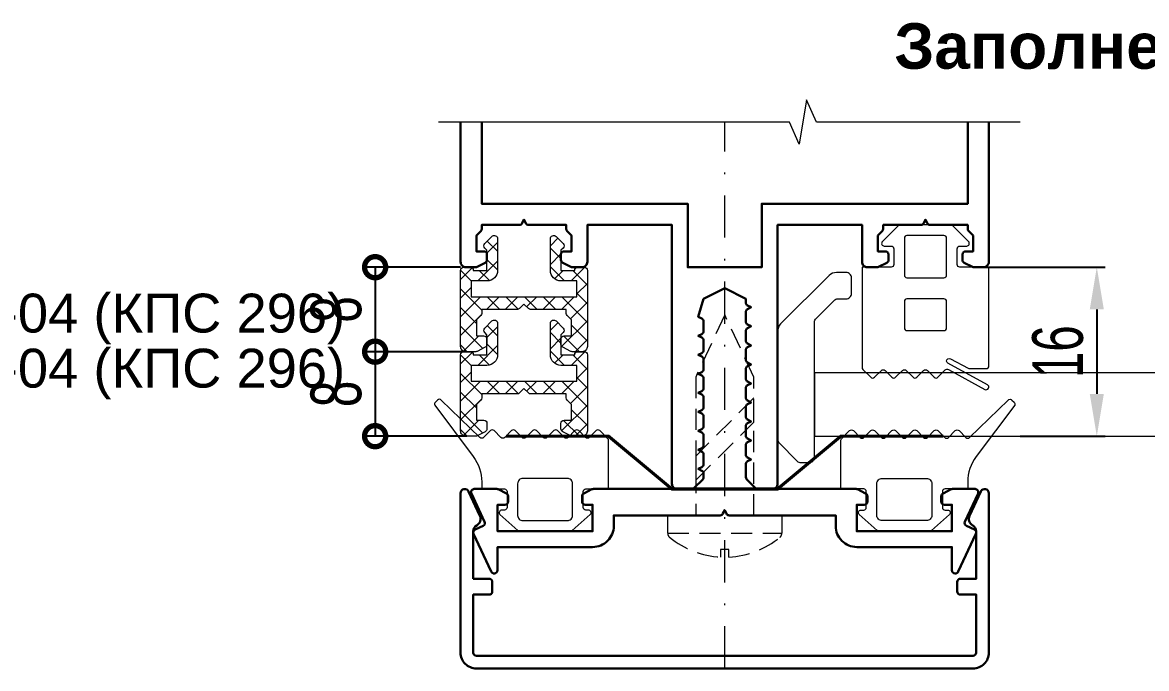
# Model space of a CAD drawing. Extents: x -37 to 8820, y -336 to 478.
# Drawn here: x 5073 to 5139.5, y 57.3 to 95.5 of the extents above; entities that cross this region are included whole.
import ezdxf

# ---------------------------------------------------------------- set-up
doc = ezdxf.new("R2010")
doc.units = 0
doc.header["$LTSCALE"] = 5
doc.linetypes.add('DASHDOT', pattern=[1, 0.5, -0.25, 0, -0.25])
doc.linetypes.add('HIDDEN', pattern=[0.375, 0.25, -0.125])
doc.layers.get('0').update_dxf_attribs({"linetype": 'CONTINUOUS', "lineweight": 30})
doc.layers.get('DEFPOINTS').update_dxf_attribs({"linetype": 'CONTINUOUS'})
for name, color, linetype, lineweight in [('1', 6, 'DASHDOT', 13), ('2', 3, 'HIDDEN', 13), ('Dimentions', 5, 'CONTINUOUS', 15), ('Glass', 5, 'CONTINUOUS', 20), ('Герлен', 7, 'CONTINUOUS', 60), ('Зигзаг', 1, 'CONTINUOUS', 15), ('Подкладки', 1, 'CONTINUOUS', 20), ('Текстовый', 7, 'CONTINUOUS', 9), ('Уплотнители', 1, 'CONTINUOUS', 20), ('Штриховка', 1, 'CONTINUOUS', 5)]:
    doc.layers.add(name, color=color, linetype=linetype, lineweight=lineweight)
doc.styles.add('3', font='RUSS.SHX', dxfattribs={"width": 0.7, "height": 3})
doc.styles.add('Каталожный', font='arial.ttf', dxfattribs={"height": 2.5})
doc.dimstyles.new('MX1_6', dxfattribs={"dimtxt": 3, "dimasz": 2.5, "dimexe": 0.5, "dimexo": 0, "dimgap": 0.8, "dimtad": 1, "dimlfac": 1.6, "dimdsep": 46, "dimtxsty": '3', "dimcen": 0, "dimclrd": 256, "dimclre": 256, "dimclrt": 256, "dimaunit": 1, "dimadec": 0, "dimazin": 0, "dimtfac": 1, "dimtmove": 0, "dimatfit": 1, "dimfxl": 1, "dimtvp": 1, "dimtolj": 1, "dimtzin": 0, "dimarcsym": 0})

# ---------------------------------------------------------------- blocks, each defined once
blk = doc.blocks.new('_DotSmall')
at = {"color": 0, "linetype": 'ByBlock', "const_width": 0.5}
blk.add_lwpolyline([(-0.0625, 0, 1), (0.0625, 0, 1)], format="xyb", close=True, dxfattribs=at)
blk = doc.blocks.new('*D1508')
at = {"layer": 'DEFPOINTS', "color": 0, "linetype": 'Continuous', "transparency": 16777216}
for p in [(5098.962, 81.048), (5093.907, 76.048), (5099.337, 76.048)]:
    blk.add_point(p, dxfattribs=at)
at = {"layer": 'Dimentions', "linetype": 'Continuous', "lineweight": -2, "transparency": 16777216}
for p, q in [((5098.962, 81.048), (5093.407, 81.048)), ((5093.907, 81.048), (5093.907, 76.048)), ((5099.337, 76.048), (5093.407, 76.048))]:
    blk.add_line(p, q, dxfattribs=at)
at = {"layer": 'Dimentions', "linetype": 'Continuous', "lineweight": -2, "transparency": 16777216, "xscale": 2.5, "yscale": 2.5, "zscale": 2.5}
for p, rotation in [((5093.907, 81.048), 90), ((5093.907, 76.048), 270)]:
    blk.add_blockref('_DotSmall', p, dxfattribs=dict(at, rotation=rotation))
at = {"layer": 'Dimentions', "linetype": 'Continuous', "transparency": 16777216, "insert": (5091.607, 78.548), "char_height": 3, "attachment_point": 5, "rotation": 90, "style": '3'}
blk.add_mtext('\\A1;\\A1;8 ', dxfattribs=at)
blk = doc.blocks.new('*D956')
at = {"layer": 'DEFPOINTS', "color": 0, "transparency": 16777216}
for p in [(5129.609, 81.048), (5132.069, 71.048), (5136.595, 71.048)]:
    blk.add_point(p, dxfattribs=at)
at = {"layer": 'Dimentions', "lineweight": -2, "transparency": 16777216}
for p, q in [((5129.609, 81.048), (5137.095, 81.048)), ((5136.595, 78.548), (5136.595, 73.548)), ((5132.069, 71.048), (5137.095, 71.048))]:
    blk.add_line(p, q, dxfattribs=at)
at = {"layer": 'Dimentions', "transparency": 16777216}
for points in [[(5136.179, 78.548), (5137.012, 78.548), (5136.595, 81.048)], [(5136.179, 73.548), (5137.012, 73.548), (5136.595, 71.048)]]:
    blk.add_solid(points, dxfattribs=at)
at = {"layer": 'Dimentions', "transparency": 16777216, "insert": (5134.295, 76.048), "char_height": 3, "attachment_point": 5, "rotation": 90, "style": '3'}
blk.add_mtext('\\A1;16', dxfattribs=at)
blk = doc.blocks.new('*D958')
at = {"layer": 'DEFPOINTS', "color": 0, "linetype": 'Continuous', "transparency": 16777216}
for p in [(5098.962, 76.048), (5093.907, 71.048), (5099.337, 71.048)]:
    blk.add_point(p, dxfattribs=at)
at = {"layer": 'Dimentions', "linetype": 'Continuous', "lineweight": -2, "transparency": 16777216}
for p, q in [((5098.962, 76.048), (5093.407, 76.048)), ((5093.907, 76.048), (5093.907, 71.048)), ((5099.337, 71.048), (5093.407, 71.048))]:
    blk.add_line(p, q, dxfattribs=at)
at = {"layer": 'Dimentions', "linetype": 'Continuous', "lineweight": -2, "transparency": 16777216, "xscale": 2.5, "yscale": 2.5, "zscale": 2.5}
for p, rotation in [((5093.907, 76.048), 90), ((5093.907, 71.048), 270)]:
    blk.add_blockref('_DotSmall', p, dxfattribs=dict(at, rotation=rotation))
at = {"layer": 'Dimentions', "linetype": 'Continuous', "transparency": 16777216, "insert": (5091.607, 73.548), "char_height": 3, "attachment_point": 5, "rotation": 90, "style": '3'}
blk.add_mtext('\\A1;\\A1;8 ', dxfattribs=at)

msp = doc.modelspace()

# ---------------------------------------------------------------- hatches: boundary and pattern name
at = {"layer": 'Штриховка'}
h = msp.add_hatch(dxfattribs=at)
h.set_pattern_fill('NET', color=256, scale=6.25, angle=135, style=0)
h.set_pattern_definition([(135, (2728.21435, -3890.2545), (-0.55242717, -0.55242717), []), (225, (2728.21435, -3890.2545), (0.55242717, -0.55242717), [])])
edge = h.paths.add_edge_path()
edge.add_line((5102.7115, 78.8606), (5102.454, 78.603))
edge.add_arc((5102.3214, 78.7356), 0.1875, 270, 315, ccw=False)
edge.add_line((5102.3214, 78.5481), (5100.2115, 78.5481))
edge.add_line((5100.2115, 78.5481), (5100.2115, 78.3132))
edge.add_arc((5100.024, 78.3132), 0.1875, 315, 360, ccw=False)
edge.add_line((5100.1566, 78.1806), (5099.899, 77.9231))
edge.add_line((5099.899, 77.9231), (5099.899, 76.9856))
edge.add_line((5099.899, 76.9856), (5100.3365, 76.9856))
edge.add_arc((5100.3365, 76.7981), 0.1875, 360, 450, ccw=False)
edge.add_line((5100.524, 76.7981), (5100.524, 76.4764))
edge.add_arc((5100.3365, 76.4764), 0.1875, 296.565051, 360, ccw=False)
edge.add_line((5100.4204, 76.3087), (5099.9386, 76.0679))
edge.add_arc((5099.8548, 76.2356), 0.1875, 270, 296.565051, ccw=False)
edge.add_line((5099.8548, 76.0481), (5099.274, 76.0481))
edge.add_arc((5099.274, 76.3606), 0.3125, 180, 270, ccw=False)
edge.add_line((5098.9615, 76.3606), (5098.9615, 80.8606))
edge.add_arc((5099.149, 80.8606), 0.1875, 450, 540, ccw=False)
edge.add_line((5099.149, 81.0481), (5099.524, 81.0481))
edge.add_arc((5099.524, 80.8606), 0.1875, 360, 450, ccw=False)
edge.add_line((5099.7115, 80.8606), (5100.524, 80.8606))
edge.add_line((5100.524, 80.8606), (5100.524, 82.0481))
edge.add_line((5100.524, 82.0481), (5100.3915, 82.1806))
edge.add_arc((5100.524, 82.3132), 0.1875, 135, 225, ccw=False)
edge.add_line((5100.3915, 82.4458), (5100.8107, 82.865))
edge.add_arc((5100.9508, 82.7248), 0.1982, 360, 495, ccw=False)
edge.add_line((5101.149, 82.7248), (5101.149, 80.8606))
edge.add_arc((5100.524, 80.8606), 0.625, 270, 360, ccw=False)
edge.add_line((5100.524, 80.2356), (5099.5865, 80.2356))
edge.add_line((5099.5865, 80.2356), (5099.5865, 79.2981))
edge.add_line((5099.5865, 79.2981), (5105.8365, 79.2981))
edge.add_line((5105.8365, 79.2981), (5105.8365, 80.2356))
edge.add_line((5105.8365, 80.2356), (5104.899, 80.2356))
edge.add_arc((5104.899, 80.8606), 0.625, 180, 270, ccw=False)
edge.add_line((5104.274, 80.8606), (5104.274, 82.7248))
edge.add_arc((5104.4723, 82.7248), 0.1982, 405, 540, ccw=False)
edge.add_line((5104.6124, 82.865), (5105.0316, 82.4458))
edge.add_arc((5104.899, 82.3132), 0.1875, 315, 405, ccw=False)
edge.add_line((5105.0316, 82.1806), (5104.899, 82.0481))
edge.add_line((5104.899, 82.0481), (5104.899, 80.8606))
edge.add_line((5104.899, 80.8606), (5105.7115, 80.8606))
edge.add_arc((5105.899, 80.8606), 0.1875, 450, 540, ccw=False)
edge.add_line((5105.899, 81.0481), (5106.274, 81.0481))
edge.add_arc((5106.274, 80.8606), 0.1875, 360, 450, ccw=False)
edge.add_line((5106.4615, 80.8606), (5106.4615, 76.3606))
edge.add_arc((5106.149, 76.3606), 0.3125, 270, 360, ccw=False)
edge.add_line((5106.149, 76.0481), (5105.5683, 76.0481))
edge.add_arc((5105.5683, 76.2356), 0.1875, 243.434949, 270, ccw=False)
edge.add_line((5105.4845, 76.0679), (5105.0027, 76.3087))
edge.add_arc((5105.0865, 76.4764), 0.1875, 180, 243.434949, ccw=False)
edge.add_line((5104.899, 76.4764), (5104.899, 76.7981))
edge.add_arc((5105.0865, 76.7981), 0.1875, 90, 180, ccw=False)
edge.add_line((5105.0865, 76.9856), (5105.524, 76.9856))
edge.add_line((5105.524, 76.9856), (5105.524, 77.9231))
edge.add_line((5105.524, 77.9231), (5105.2665, 78.1806))
edge.add_arc((5105.399, 78.3132), 0.1875, 180, 225, ccw=False)
edge.add_line((5105.2115, 78.3132), (5105.2115, 78.5481))
edge.add_line((5105.2115, 78.5481), (5103.1017, 78.5481))
edge.add_arc((5103.1017, 78.7356), 0.1875, 225, 270, ccw=False)
edge.add_line((5102.9691, 78.603), (5102.7115, 78.8606))
h = msp.add_hatch(dxfattribs=at)
h.set_pattern_fill('NET', color=256, scale=6.25, angle=135, style=0)
h.set_pattern_definition([(135, (2728.21435, -3895.2545), (-0.55242717, -0.55242717), []), (225, (2728.21435, -3895.2545), (0.55242717, -0.55242717), [])])
edge = h.paths.add_edge_path()
edge.add_line((5102.7115, 73.8606), (5102.454, 73.603))
edge.add_arc((5102.3214, 73.7356), 0.1875, 270, 315, ccw=False)
edge.add_line((5102.3214, 73.5481), (5100.2115, 73.5481))
edge.add_line((5100.2115, 73.5481), (5100.2115, 73.3132))
edge.add_arc((5100.024, 73.3132), 0.1875, 315, 360, ccw=False)
edge.add_line((5100.1566, 73.1806), (5099.899, 72.9231))
edge.add_line((5099.899, 72.9231), (5099.899, 71.9856))
edge.add_line((5099.899, 71.9856), (5100.3365, 71.9856))
edge.add_arc((5100.3365, 71.7981), 0.1875, 360, 450, ccw=False)
edge.add_line((5100.524, 71.7981), (5100.524, 71.4764))
edge.add_arc((5100.3365, 71.4764), 0.1875, 296.565051, 360, ccw=False)
edge.add_line((5100.4204, 71.3087), (5099.9386, 71.0679))
edge.add_arc((5099.8548, 71.2356), 0.1875, 270, 296.565051, ccw=False)
edge.add_line((5099.8548, 71.0481), (5099.274, 71.0481))
edge.add_arc((5099.274, 71.3606), 0.3125, 180, 270, ccw=False)
edge.add_line((5098.9615, 71.3606), (5098.9615, 75.8606))
edge.add_arc((5099.149, 75.8606), 0.1875, 450, 540, ccw=False)
edge.add_line((5099.149, 76.0481), (5099.524, 76.0481))
edge.add_arc((5099.524, 75.8606), 0.1875, 360, 450, ccw=False)
edge.add_line((5099.7115, 75.8606), (5100.524, 75.8606))
edge.add_line((5100.524, 75.8606), (5100.524, 77.0481))
edge.add_line((5100.524, 77.0481), (5100.3915, 77.1806))
edge.add_arc((5100.524, 77.3132), 0.1875, 135, 225, ccw=False)
edge.add_line((5100.3915, 77.4458), (5100.8107, 77.865))
edge.add_arc((5100.9508, 77.7248), 0.1982, 360, 495, ccw=False)
edge.add_line((5101.149, 77.7248), (5101.149, 75.8606))
edge.add_arc((5100.524, 75.8606), 0.625, 270, 360, ccw=False)
edge.add_line((5100.524, 75.2356), (5099.5865, 75.2356))
edge.add_line((5099.5865, 75.2356), (5099.5865, 74.2981))
edge.add_line((5099.5865, 74.2981), (5105.8365, 74.2981))
edge.add_line((5105.8365, 74.2981), (5105.8365, 75.2356))
edge.add_line((5105.8365, 75.2356), (5104.899, 75.2356))
edge.add_arc((5104.899, 75.8606), 0.625, 180, 270, ccw=False)
edge.add_line((5104.274, 75.8606), (5104.274, 77.7248))
edge.add_arc((5104.4723, 77.7248), 0.1982, 405, 540, ccw=False)
edge.add_line((5104.6124, 77.865), (5105.0316, 77.4458))
edge.add_arc((5104.899, 77.3132), 0.1875, 315, 405, ccw=False)
edge.add_line((5105.0316, 77.1806), (5104.899, 77.0481))
edge.add_line((5104.899, 77.0481), (5104.899, 75.8606))
edge.add_line((5104.899, 75.8606), (5105.7115, 75.8606))
edge.add_arc((5105.899, 75.8606), 0.1875, 450, 540, ccw=False)
edge.add_line((5105.899, 76.0481), (5106.274, 76.0481))
edge.add_arc((5106.274, 75.8606), 0.1875, 360, 450, ccw=False)
edge.add_line((5106.4615, 75.8606), (5106.4615, 71.3606))
edge.add_arc((5106.149, 71.3606), 0.3125, 270, 360, ccw=False)
edge.add_line((5106.149, 71.0481), (5105.5683, 71.0481))
edge.add_arc((5105.5683, 71.2356), 0.1875, 243.434949, 270, ccw=False)
edge.add_line((5105.4845, 71.0679), (5105.0027, 71.3087))
edge.add_arc((5105.0865, 71.4764), 0.1875, 180, 243.434949, ccw=False)
edge.add_line((5104.899, 71.4764), (5104.899, 71.7981))
edge.add_arc((5105.0865, 71.7981), 0.1875, 90, 180, ccw=False)
edge.add_line((5105.0865, 71.9856), (5105.524, 71.9856))
edge.add_line((5105.524, 71.9856), (5105.524, 72.9231))
edge.add_line((5105.524, 72.9231), (5105.2665, 73.1806))
edge.add_arc((5105.399, 73.3132), 0.1875, 180, 225, ccw=False)
edge.add_line((5105.2115, 73.3132), (5105.2115, 73.5481))
edge.add_line((5105.2115, 73.5481), (5103.1017, 73.5481))
edge.add_arc((5103.1017, 73.7356), 0.1875, 225, 270, ccw=False)
edge.add_line((5102.9691, 73.603), (5102.7115, 73.8606))

# ---------------------------------------------------------------- linework, layer by layer
msp.add_lwpolyline([(5098.9615, 89.6288), (5098.9615, 81.3606, 0.4142136), (5099.274, 81.0481), (5099.8548, 81.0481, 0.1164338), (5099.9386, 81.0679), (5100.4204, 81.3087, 0.284079), (5100.524, 81.4764), (5100.524, 81.7981, 0.4142136), (5100.3365, 81.9856), (5099.899, 81.9856), (5099.899, 82.9231), (5100.1566, 83.1806, 0.1989124), (5100.2115, 83.3132), (5100.2115, 83.5481), (5102.4394, 83.5481, 0.284079), (5102.6071, 83.6517), (5102.7115, 83.8606), (5102.816, 83.6517, 0.284079), (5102.9837, 83.5481), (5105.2115, 83.5481), (5105.2115, 83.3132, 0.1989124), (5105.2665, 83.1806), (5105.524, 82.9231), (5105.524, 81.9856), (5105.0865, 81.9856, 0.4142136), (5104.899, 81.7981), (5104.899, 81.4764, 0.284079), (5105.0027, 81.3087), (5105.4845, 81.0679, 0.1164338), (5105.5683, 81.0481), (5106.149, 81.0481, 0.4142136), (5106.4615, 81.3606), (5106.4615, 83.5481), (5111.4615, 83.5481), (5111.4615, 68.2356, 0.4142136), (5111.774, 67.9231), (5112.6339, 67.9231, 0.1989124), (5112.7665, 67.978), (5113.2816, 68.4931, 0.1989124), (5113.3365, 68.6257), (5113.3365, 68.8384, 0.284079), (5113.2329, 69.0061), (5113.024, 69.1106), (5113.2329, 69.215, 0.284079), (5113.3365, 69.3827), (5113.3365, 69.9634, 0.284079), (5113.2329, 70.1311), (5113.024, 70.2356), (5113.2329, 70.34, 0.284079), (5113.3365, 70.5077), (5113.3365, 71.0884, 0.284079), (5113.2329, 71.2561), (5113.024, 71.3606), (5113.2329, 71.465, 0.284079), (5113.3365, 71.6327), (5113.3365, 72.2134, 0.284079), (5113.2329, 72.3811), (5113.024, 72.4856), (5113.2329, 72.59, 0.284079), (5113.3365, 72.7577), (5113.3365, 73.3384, 0.284079), (5113.2329, 73.5061), (5113.024, 73.6106), (5113.2329, 73.715, 0.284079), (5113.3365, 73.8827), (5113.3365, 74.4634, 0.284079), (5113.2329, 74.6311), (5113.024, 74.7356), (5113.2329, 74.84, 0.284079), (5113.3365, 75.0077), (5113.3365, 75.5884, 0.284079), (5113.2329, 75.7561), (5113.024, 75.8606), (5113.2329, 75.965, 0.284079), (5113.3365, 76.1327), (5113.3365, 76.7134, 0.284079), (5113.2329, 76.8811), (5113.024, 76.9856), (5113.2329, 77.09, 0.284079), (5113.3365, 77.2577), (5113.3365, 77.8384, 0.284079), (5113.2329, 78.0061), (5113.024, 78.1106), (5113.3365, 79.1731), (5114.5865, 79.7981), (5115.8365, 79.1731), (5115.8365, 78.9452, 0.284079), (5115.9402, 78.7775), (5116.149, 78.6731), (5115.9402, 78.5686, 0.284079), (5115.8365, 78.4009), (5115.8365, 77.8202, 0.284079), (5115.9402, 77.6525), (5116.149, 77.5481), (5115.9402, 77.4436, 0.284079), (5115.8365, 77.2759), (5115.8365, 76.6952, 0.284079), (5115.9402, 76.5275), (5116.149, 76.4231), (5115.9402, 76.3186, 0.284079), (5115.8365, 76.1509), (5115.8365, 75.5702, 0.284079), (5115.9402, 75.4025), (5116.149, 75.2981), (5115.9402, 75.1936, 0.284079), (5115.8365, 75.0259), (5115.8365, 74.4452, 0.284079), (5115.9402, 74.2775), (5116.149, 74.1731), (5115.9402, 74.0686, 0.284079), (5115.8365, 73.9009), (5115.8365, 73.3202, 0.284079), (5115.9402, 73.1525), (5116.149, 73.0481), (5115.9402, 72.9436, 0.284079), (5115.8365, 72.7759), (5115.8365, 72.1952, 0.284079), (5115.9402, 72.0275), (5116.149, 71.9231), (5115.9402, 71.8186, 0.284079), (5115.8365, 71.6509), (5115.8365, 71.0702, 0.284079), (5115.9402, 70.9025), (5116.149, 70.7981), (5115.9402, 70.6936, 0.284079), (5115.8365, 70.5259), (5115.8365, 69.9452, 0.284079), (5115.9402, 69.7775), (5116.149, 69.6731), (5115.9402, 69.5686, 0.284079), (5115.8365, 69.4009), (5115.8365, 68.6257, 0.1989124), (5115.8915, 68.4931), (5116.4066, 67.978, 0.1989124), (5116.5392, 67.9231), (5117.399, 67.9231, 0.4142136), (5117.7115, 68.2356), (5117.7115, 83.5481), (5122.7115, 83.5481), (5122.7115, 81.3606, 0.4142136), (5123.024, 81.0481), (5123.6048, 81.0481, 0.1164338), (5123.6886, 81.0679), (5124.1704, 81.3087, 0.284079), (5124.274, 81.4764), (5124.274, 81.7981, 0.4142136), (5124.0865, 81.9856), (5123.649, 81.9856), (5123.649, 82.9231), (5123.9066, 83.1806, 0.1989124), (5123.9615, 83.3132), (5123.9615, 83.5481), (5126.1894, 83.5481, 0.284079), (5126.3571, 83.6517), (5126.4615, 83.8606), (5126.566, 83.6517, 0.284079), (5126.7337, 83.5481), (5128.9615, 83.5481), (5128.9615, 83.3132, 0.1989124), (5129.0165, 83.1806), (5129.274, 82.9231), (5129.274, 81.9856), (5128.8365, 81.9856, 0.4142136), (5128.649, 81.7981), (5128.649, 81.4764, 0.284079), (5128.7527, 81.3087), (5129.2345, 81.0679, 0.1164338), (5129.3183, 81.0481), (5129.899, 81.0481, 0.4142136), (5130.2115, 81.3606), (5130.2115, 89.6288)], format="xyb")
msp.add_lwpolyline([(5100.2115, 89.6288), (5100.2115, 84.7981), (5112.399, 84.7981), (5112.399, 81.0481), (5116.774, 81.0481), (5116.774, 84.7981), (5128.9615, 84.7981), (5128.9615, 89.6288)])
for points in [[(5099.7115, 62.6106), (5099.7115, 65.4364, -0.2797393), (5099.9135, 65.769, 0.4015594), (5100.1081, 66.342), (5099.4381, 67.7787, 0.8025849), (5098.9615, 67.6731), (5098.9615, 58.2356, 0.4142136), (5099.899, 57.2981), (5129.274, 57.2981, 0.4142136), (5130.2115, 58.2356), (5130.2115, 67.6731, 0.8025849), (5129.735, 67.7787), (5129.065, 66.342, 0.4015594), (5129.2596, 65.769, -0.2797393), (5129.4615, 65.4364), (5129.4615, 62.6106), (5128.524, 62.6106, 0.4142136), (5128.3365, 62.4231), (5128.3365, 61.8606, 0.4142136), (5128.524, 61.6731), (5129.4615, 61.6731), (5129.4615, 58.2356, -0.4142136), (5129.274, 58.0481), (5099.899, 58.0481, -0.4142136), (5099.7115, 58.2356), (5099.7115, 61.6731), (5100.649, 61.6731, 0.4142136), (5100.8365, 61.8606), (5100.8365, 62.4231, 0.4142136), (5100.649, 62.6106)], [(5106.8183, 67.9231, 0.1164338), (5106.7345, 67.9033), (5106.2527, 67.6624, 0.284079), (5106.149, 67.4947), (5106.149, 67.1731, 0.4142136), (5106.3365, 66.9856), (5106.774, 66.9856), (5106.774, 65.4231), (5101.149, 65.4231), (5101.149, 66.9856), (5101.5865, 66.9856, 0.4142136), (5101.774, 67.1731), (5101.774, 67.4947, 0.284079), (5101.6704, 67.6624), (5101.1886, 67.9033, 0.1164338), (5101.1048, 67.9231), (5099.774, 67.9231, 0.5486188), (5099.6041, 67.6563), (5100.3823, 65.9875, -0.4142136), (5100.2916, 65.7383), (5099.8198, 65.5183, 0.4142136), (5099.7291, 65.2691), (5100.7726, 63.0313, 0.2914734), (5100.9426, 62.9231), (5100.9615, 62.9231, 0.4142136), (5101.149, 63.1106), (5101.149, 64.4856), (5106.774, 64.4856, 0.4142136), (5108.024, 65.7356), (5108.024, 66.3606), (5114.3144, 66.3606, 0.284079), (5114.4821, 66.4642), (5114.5865, 66.6731), (5114.691, 66.4642, 0.284079), (5114.8587, 66.3606), (5121.149, 66.3606), (5121.149, 65.7356, 0.4142136), (5122.399, 64.4856), (5128.024, 64.4856), (5128.024, 63.1106, 0.4142136), (5128.2115, 62.9231), (5128.2305, 62.9231, 0.2914734), (5128.4005, 63.0313), (5129.444, 65.2691, 0.4142136), (5129.3533, 65.5183), (5128.8815, 65.7383, -0.4142136), (5128.7908, 65.9875), (5129.569, 67.6563, 0.5486188), (5129.399, 67.9231), (5128.0683, 67.9231, 0.1164338), (5127.9845, 67.9033), (5127.5027, 67.6624, 0.284079), (5127.399, 67.4947), (5127.399, 67.1731, 0.4142136), (5127.5865, 66.9856), (5128.024, 66.9856), (5128.024, 65.4231), (5122.399, 65.4231), (5122.399, 66.9856), (5122.8365, 66.9856, 0.4142136), (5123.024, 67.1731), (5123.024, 67.4947, 0.284079), (5122.9204, 67.6624), (5122.4386, 67.9033, 0.1164338), (5122.3548, 67.9231)]]:
    msp.add_lwpolyline(points, format="xyb", close=True)
at = {"layer": '1'}
msp.add_line((5114.5865, 57.2981), (5114.5865, 89.6288), dxfattribs=at)
at = {"layer": '2'}
msp.add_line((5111.2115, 65.3045), (5117.9615, 65.3045), dxfattribs=at)
for points in [[(5116.3053, 66.3606), (5116.3053, 74.5497), (5114.5865, 78.2356), (5112.8678, 74.5497), (5112.8678, 66.3606)], [(5112.8678, 68.441), (5116.3053, 71.8785), (5116.3053, 73.3108), (5112.8678, 69.8733)]]:
    msp.add_lwpolyline(points, close=True, dxfattribs=at)
msp.add_lwpolyline([(5114.3409, 63.8977, -0.1618489), (5111.3252, 65.0634, -0.2238875), (5111.2115, 65.3045), (5111.2115, 66.3606), (5117.9615, 66.3606), (5117.9615, 65.3045, -0.2238875), (5117.8479, 65.0634, -0.1618489), (5114.8322, 63.8977), (5114.8322, 64.3354), (5114.3409, 64.3354)], format="xyb", close=True, dxfattribs=at)
at = {"layer": 'Glass'}
msp.add_lwpolyline([(5119.899, 71.0481), (5163.3414, 71.0481), (5163.3414, 74.7981), (5119.899, 74.7981)], close=True, dxfattribs=at)
at = {"layer": 'Герлен', "ltscale": 2, "const_width": 0.1875}
msp.add_lwpolyline([(5101.649, 71.0481), (5107.7115, 71.0481), (5111.4615, 67.9231), (5117.7115, 67.9231), (5121.4615, 71.0481), (5127.524, 71.0481)], dxfattribs=at)
at = {"layer": 'Зигзаг'}
msp.add_lwpolyline([(5132.0543, 89.6288), (5120.0118, 89.6288), (5119.4309, 90.9467), (5118.9953, 88.334), (5118.4128, 89.6288), (5097.6556, 89.6288)], dxfattribs=at)
at = {"layer": 'Подкладки'}
msp.add_lwpolyline([(5121.774, 79.1731, 0.4142136), (5122.0865, 79.4856), (5122.0865, 80.4231, 0.4142136), (5121.774, 80.7356), (5121.2027, 80.7356, 0.1989124), (5120.7607, 80.5525), (5117.8946, 77.6864, 0.1989124), (5117.7115, 77.2444), (5117.7115, 70.8661, 0.1989124), (5117.8031, 70.6451), (5118.87, 69.5781, 0.1989124), (5119.091, 69.4866), (5119.5865, 69.4866, 0.4142136), (5119.899, 69.7991), (5119.899, 77.7936, -0.1989124), (5119.9906, 78.0146), (5121.0575, 79.0815, -0.1989124), (5121.2785, 79.1731)], format="xyb", close=True, dxfattribs=at)
at = {"layer": 'Уплотнители'}
for points in [[(5127.9423, 75.6339), (5128.9874, 75.067, 0.1249127), (5129.0619, 75.0481), (5130.0553, 75.0481, 0.4142136), (5130.2115, 75.2043), (5130.2115, 81.0481), (5128.4928, 81.0481, -0.4142136), (5128.3365, 81.2043), (5128.3365, 82.1418, -0.4142136), (5128.4928, 82.2981), (5128.899, 82.2981, 0.6685867), (5129.0094, 82.5649), (5128.0698, 83.5024, 0.1986192), (5127.9594, 83.5481), (5124.9637, 83.5481, 0.1986192), (5124.8533, 83.5024), (5123.9137, 82.5649, 0.6685867), (5124.024, 82.2981), (5124.4303, 82.2981, -0.4142136), (5124.5865, 82.1418), (5124.5865, 81.2043, -0.4142136), (5124.4303, 81.0481), (5122.7115, 81.0481), (5122.7115, 75.1128, 0.1989124), (5122.7573, 75.0023), (5123.2261, 74.5335, 0.4142136), (5123.447, 74.5335), (5123.8511, 74.9376, -0.4142136), (5124.072, 74.9376), (5124.4761, 74.5335, 0.4142136), (5124.697, 74.5335), (5125.1011, 74.9376, -0.4142136), (5125.322, 74.9376), (5125.7261, 74.5335, 0.4142136), (5125.947, 74.5335), (5126.3511, 74.9376, -0.4142136), (5126.572, 74.9376), (5126.9761, 74.5335, 0.4142136), (5127.197, 74.5335), (5127.6291, 74.9656, -0.3320761), (5127.8141, 74.9924), (5129.9808, 73.817, 1), (5130.1298, 74.0917), (5127.7933, 75.3592, -1)], [(5127.5553, 82.9231), (5125.3678, 82.9231, 0.4142136), (5125.2115, 82.7668), (5125.2115, 80.5793, 0.4142136), (5125.3678, 80.4231), (5127.5553, 80.4231, 0.4142136), (5127.7115, 80.5793), (5127.7115, 82.7668, 0.4142136)], [(5127.5553, 79.1731), (5125.3678, 79.1731, 0.4142136), (5125.2115, 79.0168), (5125.2115, 77.4543, 0.4142136), (5125.3678, 77.2981), (5127.5553, 77.2981, 0.4142136), (5127.7115, 77.4543), (5127.7115, 79.0168, 0.4142136)], [(5106.3678, 66.6731, -0.4142136), (5106.2115, 66.8293), (5106.2115, 67.7668, -0.4142136), (5106.3678, 67.9231), (5107.7115, 67.9231), (5107.7115, 70.811, 0.1989124), (5107.6749, 70.8994), (5107.197, 71.3773, 0.4142136), (5106.9761, 71.3773), (5106.572, 70.9733, -0.4142136), (5106.3511, 70.9733), (5105.947, 71.3773, 0.4142136), (5105.7261, 71.3773), (5105.322, 70.9733, -0.4142136), (5105.1011, 70.9733), (5104.697, 71.3773, 0.4142136), (5104.4761, 71.3773), (5104.072, 70.9733, -0.4142136), (5103.8511, 70.9733), (5103.447, 71.3773, 0.4142136), (5103.2261, 71.3773), (5102.822, 70.9733, -0.4142136), (5102.6011, 70.9733), (5102.197, 71.3773, 0.4142136), (5101.9761, 71.3773), (5101.572, 70.9733, -0.4142136), (5101.3511, 70.9733), (5100.947, 71.3773, 0.4142136), (5100.7261, 71.3773), (5100.322, 70.9733, -0.4142136), (5100.1011, 70.9733), (5097.822, 73.1876, 0.4142136), (5097.6011, 73.1876), (5097.4697, 73.0563, 0.2925382), (5097.4336, 72.8918), (5099.7144, 69.8386, -0.1617878), (5100.2115, 68.3424), (5100.2115, 67.9231), (5101.5553, 67.9231, -0.4142136), (5101.7115, 67.7668), (5101.7115, 66.8293, -0.4142136), (5101.5553, 66.6731), (5101.399, 66.6731, 0.6685867), (5101.2887, 66.4062), (5102.3533, 65.4687, 0.1986192), (5102.4637, 65.4231), (5105.4594, 65.4231, 0.1986192), (5105.5698, 65.4687), (5106.6344, 66.4062, 0.6685867), (5106.524, 66.6731)], [(5122.8053, 66.6731, 0.4142136), (5122.9615, 66.8293), (5122.9615, 67.7668, 0.4142136), (5122.8053, 67.9231), (5121.4615, 67.9231), (5121.4615, 70.811, -0.1989124), (5121.4982, 70.8994), (5121.9761, 71.3773, -0.4142136), (5122.197, 71.3773), (5122.6011, 70.9733, 0.4142136), (5122.822, 70.9733), (5123.2261, 71.3773, -0.4142136), (5123.447, 71.3773), (5123.8511, 70.9733, 0.4142136), (5124.072, 70.9733), (5124.4761, 71.3773, -0.4142136), (5124.697, 71.3773), (5125.1011, 70.9733, 0.4142136), (5125.322, 70.9733), (5125.7261, 71.3773, -0.4142136), (5125.947, 71.3773), (5126.3511, 70.9733, 0.4142136), (5126.572, 70.9733), (5126.9761, 71.3773, -0.4142136), (5127.197, 71.3773), (5127.6011, 70.9733, 0.4142136), (5127.822, 70.9733), (5128.2261, 71.3773, -0.4142136), (5128.447, 71.3773), (5128.8511, 70.9733, 0.4142136), (5129.072, 70.9733), (5131.3511, 73.1876, -0.4142136), (5131.572, 73.1876), (5131.7034, 73.0563, -0.2925382), (5131.7395, 72.8918), (5129.4587, 69.8386, 0.1617878), (5128.9615, 68.3424), (5128.9615, 67.9231), (5127.6178, 67.9231, 0.4142136), (5127.4615, 67.7668), (5127.4615, 66.8293, 0.4142136), (5127.6178, 66.6731), (5127.774, 66.6731, -0.6685867), (5127.8844, 66.4062), (5126.8198, 65.4687, -0.1986192), (5126.7094, 65.4231), (5123.7137, 65.4231, -0.1986192), (5123.6033, 65.4687), (5122.5387, 66.4062, -0.6685867), (5122.649, 66.6731)], [(5102.649, 66.0481), (5105.274, 66.0481, 0.4142136), (5105.5865, 66.3606), (5105.5865, 68.2356, 0.4142136), (5105.274, 68.5481), (5102.649, 68.5481, 0.4142136), (5102.3365, 68.2356), (5102.3365, 66.3606, 0.4142136)], [(5126.524, 66.0481), (5123.899, 66.0481, -0.4142136), (5123.5865, 66.3606), (5123.5865, 68.2356, -0.4142136), (5123.899, 68.5481), (5126.524, 68.5481, -0.4142136), (5126.8365, 68.2356), (5126.8365, 66.3606, -0.4142136)]]:
    msp.add_lwpolyline(points, format="xyb", close=True, dxfattribs=at)
for points in [[(5102.7115, 78.8606), (5102.454, 78.603, -0.1989124), (5102.3214, 78.5481), (5100.2115, 78.5481), (5100.2115, 78.3132, -0.1989124), (5100.1566, 78.1806), (5099.899, 77.9231), (5099.899, 76.9856), (5100.3365, 76.9856, -0.4142136), (5100.524, 76.7981), (5100.524, 76.4764, -0.284079), (5100.4204, 76.3087), (5099.9386, 76.0679, -0.1164338), (5099.8548, 76.0481), (5099.274, 76.0481, -0.4142136), (5098.9615, 76.3606), (5098.9615, 80.8606, -0.4142136), (5099.149, 81.0481), (5099.524, 81.0481, -0.4142136), (5099.7115, 80.8606), (5100.524, 80.8606), (5100.524, 82.0481), (5100.3915, 82.1806, -0.4142136), (5100.3915, 82.4458), (5100.8107, 82.865, -0.6681786), (5101.149, 82.7248), (5101.149, 80.8606, -0.4142136), (5100.524, 80.2356), (5099.5865, 80.2356), (5099.5865, 79.2981), (5105.8365, 79.2981), (5105.8365, 80.2356), (5104.899, 80.2356, -0.4142136), (5104.274, 80.8606), (5104.274, 82.7248, -0.6681786), (5104.6124, 82.865), (5105.0316, 82.4458, -0.4142136), (5105.0316, 82.1806), (5104.899, 82.0481), (5104.899, 80.8606), (5105.7115, 80.8606, -0.4142136), (5105.899, 81.0481), (5106.274, 81.0481, -0.4142136), (5106.4615, 80.8606), (5106.4615, 76.3606, -0.4142136), (5106.149, 76.0481), (5105.5683, 76.0481, -0.1164338), (5105.4845, 76.0679), (5105.0027, 76.3087, -0.284079), (5104.899, 76.4764), (5104.899, 76.7981, -0.4142136), (5105.0865, 76.9856), (5105.524, 76.9856), (5105.524, 77.9231), (5105.2665, 78.1806, -0.1989124), (5105.2115, 78.3132), (5105.2115, 78.5481), (5103.1017, 78.5481, -0.1989124), (5102.9691, 78.603), (5102.7115, 78.8606)], [(5102.7115, 73.8606), (5102.454, 73.603, -0.1989124), (5102.3214, 73.5481), (5100.2115, 73.5481), (5100.2115, 73.3132, -0.1989124), (5100.1566, 73.1806), (5099.899, 72.9231), (5099.899, 71.9856), (5100.3365, 71.9856, -0.4142136), (5100.524, 71.7981), (5100.524, 71.4764, -0.284079), (5100.4204, 71.3087), (5099.9386, 71.0679, -0.1164338), (5099.8548, 71.0481), (5099.274, 71.0481, -0.4142136), (5098.9615, 71.3606), (5098.9615, 75.8606, -0.4142136), (5099.149, 76.0481), (5099.524, 76.0481, -0.4142136), (5099.7115, 75.8606), (5100.524, 75.8606), (5100.524, 77.0481), (5100.3915, 77.1806, -0.4142136), (5100.3915, 77.4458), (5100.8107, 77.865, -0.6681786), (5101.149, 77.7248), (5101.149, 75.8606, -0.4142136), (5100.524, 75.2356), (5099.5865, 75.2356), (5099.5865, 74.2981), (5105.8365, 74.2981), (5105.8365, 75.2356), (5104.899, 75.2356, -0.4142136), (5104.274, 75.8606), (5104.274, 77.7248, -0.6681786), (5104.6124, 77.865), (5105.0316, 77.4458, -0.4142136), (5105.0316, 77.1806), (5104.899, 77.0481), (5104.899, 75.8606), (5105.7115, 75.8606, -0.4142136), (5105.899, 76.0481), (5106.274, 76.0481, -0.4142136), (5106.4615, 75.8606), (5106.4615, 71.3606, -0.4142136), (5106.149, 71.0481), (5105.5683, 71.0481, -0.1164338), (5105.4845, 71.0679), (5105.0027, 71.3087, -0.284079), (5104.899, 71.4764), (5104.899, 71.7981, -0.4142136), (5105.0865, 71.9856), (5105.524, 71.9856), (5105.524, 72.9231), (5105.2665, 73.1806, -0.1989124), (5105.2115, 73.3132), (5105.2115, 73.5481), (5103.1017, 73.5481, -0.1989124), (5102.9691, 73.603), (5102.7115, 73.8606)]]:
    msp.add_lwpolyline(points, format="xyb", dxfattribs=at)

# ---------------------------------------------------------------- texts
at = {"layer": 'Текстовый', "linetype": 'Continuous', "insert": (5124.6211, 95.4892), "char_height": 2.7, "width": 42.664921, "attachment_point": 1, "style": 'Каталожный'}
msp.add_mtext('\\pxql;{\\fArial|b1|i0|c204|p34;Заполнение 6 мм}', dxfattribs=at)
at = {"layer": 'Текстовый', "linetype": 'Continuous', "insert": (5058.2661, 79.4812), "char_height": 2.5, "width": 28.784799, "attachment_point": 1, "line_spacing_factor": 0.85, "style": 'Каталожный'}
msp.add_mtext('\\pxi-2,l2,r-2.0333,se1.0833,qr,t4;{\\H0.92x;Т50-04 (КПС 296)\\PТ50-04 (КПС 296)}', dxfattribs=at)

# ---------------------------------------------------------------- dimensions: what is measured, and where the dimension line sits
at = {"layer": 'Dimentions', "linetype": 'Continuous'}
for base, p1, p2, picture, middle in [((5093.907, 76.0481), (5098.9615, 81.0481), (5099.3365, 76.0481), '*D1508', (5093.907, 78.5481)), ((5093.907, 71.0481), (5098.9615, 76.0481), (5099.3365, 71.0481), '*D958', (5093.907, 73.5481))]:
    dim = msp.add_linear_dim(base=base, p1=p1, p2=p2, angle=90, text='\\A1;<> ', dimstyle='MX1_6', override={"dimblk1": 'DotSmall', "dimblk2": 'DotSmall', "dimsah": 1}, dxfattribs=at)
    dim.commit()
    dim.dimension.update_dxf_attribs({"geometry": picture, "text_midpoint": middle, "dimtype": 160})
at = {"layer": 'Dimentions'}
dim = msp.add_linear_dim(base=(5136.5953, 71.0481), p1=(5129.6087, 81.0481), p2=(5132.0688, 71.0481), angle=90, dimstyle='MX1_6', dxfattribs=at)
dim.commit()
dim.dimension.update_dxf_attribs({"geometry": '*D956', "text_midpoint": (5134.2953, 76.0481)})

doc.saveas('drawing.dxf')
